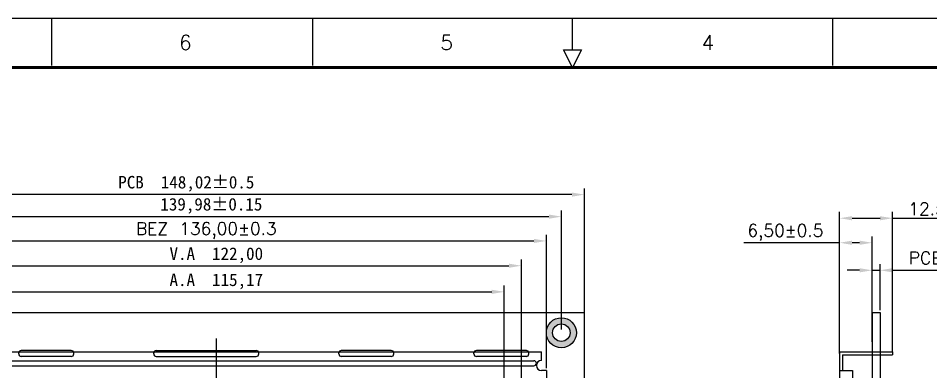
# Model space of a CAD drawing. Header units: millimetres. Extents: x 878 to 1320, y -78 to 234.
# Drawn here: x 987.1 to 1169.6, y 163.5 to 234.2 of the extents above; entities that cross this region are included whole.
import ezdxf

# ---------------------------------------------------------------- set-up
doc = ezdxf.new("R2010")
doc.units = ezdxf.units.MM
doc.linetypes.add('CENTER', pattern=[50.8, 31.75, -6.35, 6.35, -6.35])
doc.layers.add('SPEC', color=2, linetype='Continuous')
doc.styles.add('romans', font='romans.shx', dxfattribs={"width": 0.8, "height": 0.715789})
doc.styles.get("Standard").update_dxf_attribs({"font": 'txt', "bigfont": 'gbcbig.shx'})
doc.dimstyles.new('ISO-25', dxfattribs={"dimtxt": 2.5, "dimasz": 2.5, "dimexe": 1.25, "dimexo": 0.625, "dimtad": 1, "dimzin": 1, "dimtxsty": 'Standard', "dimcen": 2.5, "dimadec": 0, "dimazin": 0, "dimtfac": 1, "dimtmove": 0, "dimatfit": 3, "dimfxl": 0, "dimarcsym": 0})

# ---------------------------------------------------------------- blocks, each defined once
blk = doc.blocks.new('*D41')
at = {"color": 0, "lineweight": -2}
for p, q in [((952.29, 174.47), (952.29, 200.14)), ((1097.81, 198.89), (954.79, 198.89)), ((1100.31, 173.39), (1100.31, 200.14))]:
    blk.add_line(p, q, dxfattribs=at)
at = {"color": 0}
for points in [[(954.79, 199.31), (954.79, 198.48), (952.29, 198.89)], [(1097.81, 199.31), (1097.81, 198.48), (1100.31, 198.89)]]:
    blk.add_solid(points, dxfattribs=at)
at = {"layer": 'Defpoints', "color": 0}
for p in [(952.29, 198.89), (952.29, 173.84), (1100.31, 172.76)]:
    blk.add_point(p, dxfattribs=at)
at = {"color": 0, "insert": (1020.71, 201.05), "char_height": 2.5, "attachment_point": 5}
blk.add_mtext('{\\fSimSun|b0|i0|c134|p2;PCB  148,02%%P0.\\fSimSun|b0|i0|c0|p2;5}', dxfattribs=at)
blk = doc.blocks.new('*D42')
at = {"color": 0, "lineweight": -2}
for p, q in [((955.73, 171.9), (955.73, 195.74)), ((1095.71, 171.9), (1095.71, 195.74)), ((958.23, 194.49), (1093.21, 194.49))]:
    blk.add_line(p, q, dxfattribs=at)
at = {"color": 0}
for points in [[(958.23, 194.91), (958.23, 194.07), (955.73, 194.49)], [(1093.21, 194.91), (1093.21, 194.07), (1095.71, 194.49)]]:
    blk.add_solid(points, dxfattribs=at)
at = {"layer": 'Defpoints', "color": 0}
for p in [(1095.71, 194.49), (955.73, 171.28), (1095.71, 171.28)]:
    blk.add_point(p, dxfattribs=at)
at = {"color": 0, "insert": (1025.72, 196.64), "char_height": 2.5, "attachment_point": 5}
blk.add_mtext('{\\fSimSun|b0|i0|c134|p2;139,98%%P0.\\fSimSun|b0|i0|c0|p2;15}', dxfattribs=at)
blk = doc.blocks.new('*D43')
at = {"color": 0, "lineweight": -2}
for p, q in [((965.71, 160.3), (965.71, 185.92)), ((968.21, 184.67), (1085.21, 184.67)), ((1087.71, 160.3), (1087.71, 185.92))]:
    blk.add_line(p, q, dxfattribs=at)
at = {"color": 0}
for points in [[(968.21, 185.09), (968.21, 184.26), (965.71, 184.67)], [(1085.21, 185.09), (1085.21, 184.26), (1087.71, 184.67)]]:
    blk.add_solid(points, dxfattribs=at)
at = {"layer": 'Defpoints', "color": 0}
for p in [(1087.71, 184.67), (965.71, 159.68), (1087.71, 159.68)]:
    blk.add_point(p, dxfattribs=at)
at = {"color": 0, "insert": (1026.71, 186.76), "char_height": 2.5, "attachment_point": 5}
blk.add_mtext('{\\fSimSun|b0|i0|c134|p2;V.A  122,00}', dxfattribs=at)
blk = doc.blocks.new('*D44')
at = {"color": 0, "lineweight": -2}
for p, q in [((969.12, 158.99), (969.12, 180.7)), ((1084.29, 158.99), (1084.29, 180.7)), ((971.62, 179.45), (1081.79, 179.45))]:
    blk.add_line(p, q, dxfattribs=at)
at = {"color": 0}
for points in [[(971.62, 179.87), (971.62, 179.04), (969.12, 179.45)], [(1081.79, 179.87), (1081.79, 179.04), (1084.29, 179.45)]]:
    blk.add_solid(points, dxfattribs=at)
at = {"layer": 'Defpoints', "color": 0}
for p in [(1084.29, 179.45), (969.12, 158.36), (1084.29, 158.36)]:
    blk.add_point(p, dxfattribs=at)
at = {"color": 0, "insert": (1026.71, 181.54), "char_height": 2.5, "attachment_point": 5}
blk.add_mtext('{\\fSimSun|b0|i0|c134|p2;A.A  115,17}', dxfattribs=at)
blk = doc.blocks.new('1313123')
at = {"color": 5}
for p, q in [((1946.22, 167.43), (1946.22, 62.93)), ((1946.22, 167.43), (1956.82, 167.43)), ((1946.82, 166.83), (1946.82, 163.73)), ((1946.82, 166.83), (1956.82, 166.83)), ((1954.32, 167.43), (1954.32, 166.83)), ((1956.82, 167.43), (1956.82, 166.83)), ((1946.22, 163.73), (1948.82, 163.73)), ((1948.82, 163.73), (1948.82, 66.63)), ((1946.22, 66.63), (1948.82, 66.63)), ((1946.82, 66.63), (1946.82, 63.53)), ((1946.22, 62.93), (1956.82, 62.93)), ((1946.82, 63.53), (1956.82, 63.53)), ((1956.82, 63.53), (1956.82, 62.93))]:
    blk.add_line(p, q, dxfattribs=at)
blk = doc.blocks.new('3123123123')
at = {"color": 1, "linetype": 'CENTER', "lineweight": -2}
blk.add_line((2202.28, 152.31), (2202.28, 43.52), dxfattribs=at)
blk = doc.blocks.new('*D168')
at = {"color": 0, "lineweight": -2}
for p, q in [((956.71, 164.18), (956.71, 190.88)), ((1092.71, 164.18), (1092.71, 190.88)), ((959.21, 189.63), (1090.21, 189.63))]:
    blk.add_line(p, q, dxfattribs=at)
at = {"color": 0}
for points in [[(959.21, 190.04), (959.21, 189.21), (956.71, 189.63)], [(1090.21, 190.04), (1090.21, 189.21), (1092.71, 189.63)]]:
    blk.add_solid(points, dxfattribs=at)
at = {"layer": 'Defpoints', "color": 0}
for p in [(1092.71, 189.63), (956.71, 163.56), (1092.71, 163.56)]:
    blk.add_point(p, dxfattribs=at)
at = {"color": 0, "insert": (1024.71, 191.71), "char_height": 2.5, "attachment_point": 5}
blk.add_mtext('BEZ 136,00%%P0.3', dxfattribs=at)
blk = doc.blocks.new('*D169')
at = {"color": 0, "lineweight": -2}
for p, q in [((1157.84, 175.76), (1157.84, 185.01)), ((1159.44, 175.76), (1159.44, 185.01)), ((1155.34, 183.76), (1152.84, 183.76)), ((1157.84, 183.76), (1159.44, 183.76)), ((1161.94, 183.76), (1182.35, 183.76))]:
    blk.add_line(p, q, dxfattribs=at)
at = {"color": 0}
for points in [[(1155.34, 184.18), (1155.34, 183.34), (1157.84, 183.76)], [(1161.94, 184.18), (1161.94, 183.34), (1159.44, 183.76)]]:
    blk.add_solid(points, dxfattribs=at)
at = {"layer": 'Defpoints', "color": 0}
for p in [(1159.44, 183.76), (1157.84, 175.14), (1159.44, 175.14)]:
    blk.add_point(p, dxfattribs=at)
at = {"color": 0, "insert": (1173.4, 185.84), "char_height": 2.5, "attachment_point": 5}
blk.add_mtext('PCB 1,60', dxfattribs=at)
blk = doc.blocks.new('*D170')
at = {"color": 0, "lineweight": -2}
for p, q in [((1151.34, 168.05), (1151.34, 190.52)), ((1157.84, 169.43), (1157.84, 190.52)), ((1151.34, 189.27), (1132.17, 189.27)), ((1155.34, 189.27), (1153.84, 189.27))]:
    blk.add_line(p, q, dxfattribs=at)
at = {"color": 0}
for points in [[(1153.84, 189.69), (1153.84, 188.85), (1151.34, 189.27)], [(1155.34, 189.69), (1155.34, 188.85), (1157.84, 189.27)]]:
    blk.add_solid(points, dxfattribs=at)
at = {"layer": 'Defpoints', "color": 0}
for p in [(1151.34, 189.27), (1157.84, 168.81), (1151.34, 167.43)]:
    blk.add_point(p, dxfattribs=at)
at = {"color": 0, "insert": (1140.5, 191.35), "char_height": 2.5, "attachment_point": 5}
blk.add_mtext('6,50%%P0.5', dxfattribs=at)
blk = doc.blocks.new('*D171')
at = {"color": 0, "lineweight": -2}
for p, q in [((1151.34, 167.1), (1151.34, 195.42)), ((1161.94, 167.45), (1161.94, 195.42)), ((1153.84, 194.17), (1159.44, 194.17)), ((1161.94, 194.17), (1179.85, 194.17))]:
    blk.add_line(p, q, dxfattribs=at)
at = {"color": 0}
for points in [[(1153.84, 194.58), (1153.84, 193.75), (1151.34, 194.17)], [(1159.44, 194.58), (1159.44, 193.75), (1161.94, 194.17)]]:
    blk.add_solid(points, dxfattribs=at)
at = {"layer": 'Defpoints', "color": 0}
for p in [(1161.94, 194.17), (1151.34, 166.47), (1161.94, 166.83)]:
    blk.add_point(p, dxfattribs=at)
at = {"color": 0, "insert": (1172.15, 196.04), "char_height": 2.5, "attachment_point": 5}
blk.add_mtext('12.5MAX', dxfattribs=at)

msp = doc.modelspace()

# ---------------------------------------------------------------- hatches: boundary and pattern name
h = msp.add_hatch(color=256)
h.paths.add_polyline_path([(1098.706, 171.277, 1), (1092.706, 171.277, 1)])
h.paths.add_polyline_path([(1093.956, 171.277, -1), (1097.456, 171.277, -1)], flags=16)

# ---------------------------------------------------------------- linework, layer by layer
for p in [(952.286, 175.297), (1100.306, 55.057)]:
    msp.add_line(p, (1100.306, 175.297))
at = {"color": 3}
for p, q in [((1157.837, 175.297), (1159.437, 175.297)), ((1157.837, 175.297), (1157.837, 55.057)), ((1159.437, 175.297), (1159.437, 55.057)), ((987.206, 167.027), (987.206, 167.227)), ((997.706, 167.727), (987.706, 167.727)), ((997.706, 166.527), (987.706, 166.527)), ((998.206, 167.027), (998.206, 167.227)), ((1014.206, 167.027), (1014.206, 167.227)), ((1014.706, 167.727), (1034.706, 167.727)), ((1014.706, 166.527), (1034.706, 166.527)), ((1035.206, 167.027), (1035.206, 167.227)), ((1051.206, 167.027), (1051.206, 167.227)), ((1061.706, 167.727), (1051.706, 167.727)), ((1061.706, 166.527), (1051.706, 166.527)), ((1062.206, 167.027), (1062.206, 167.227)), ((1078.206, 167.027), (1078.206, 167.227)), ((1088.706, 167.727), (1078.706, 167.727)), ((1088.706, 166.527), (1078.706, 166.527)), ((1089.206, 167.027), (1089.206, 167.227))]:
    msp.add_line(p, q, dxfattribs=at)
at = {"color": 5}
for p, q in [((957.706, 167.427), (1091.706, 167.427)), ((1091.706, 165.727), (1091.706, 167.427)), ((959.206, 165.677), (1090.206, 165.677)), ((959.206, 164.677), (1090.206, 164.677)), ((1092.706, 163.727), (1091.706, 163.727)), ((1092.706, 163.727), (1092.706, 66.627))]:
    msp.add_line(p, q, dxfattribs=at)
at = {"color": 3}
for radius in [3, 1.75]:
    msp.add_circle((1095.706, 171.277), radius, dxfattribs=at)
for centre, start, end in [((987.706, 167.227), 90, 180), ((987.706, 167.027), 180, 270), ((997.706, 167.227), 0, 90), ((997.706, 167.027), 270, 0), ((1014.706, 167.227), 90, 180), ((1014.706, 167.027), 180, 270), ((1034.706, 167.227), 0, 90), ((1034.706, 167.027), 270, 0), ((1051.706, 167.227), 90, 180), ((1051.706, 167.027), 180, 270), ((1061.706, 167.227), 0, 90), ((1061.706, 167.027), 270, 0), ((1078.706, 167.227), 90, 180), ((1078.706, 167.027), 180, 270), ((1088.706, 167.227), 0, 90), ((1088.706, 167.027), 270, 0)]:
    msp.add_arc(centre, 0.5, start, end, dxfattribs=at)
at = {"color": 5}
for centre, radius, start, end in [((1090.206, 165.177), 0.5, 270, 90), ((1091.706, 164.727), 1, 90, 270)]:
    msp.add_arc(centre, radius, start, end, dxfattribs=at)
at = {"layer": 'SPEC', "color": 0}
for p, q in [((878.366, 234.153), (1319.648, 234.153)), ((993.765, 234.153), (993.765, 224.717)), ((1045.935, 234.153), (1045.935, 224.717)), ((1097.935, 227.827), (1097.935, 234.153)), ((1149.941, 234.153), (1149.941, 224.717)), ((1096.166, 227.827), (1099.705, 227.827)), ((1096.166, 227.827), (1099.705, 227.827)), ((1097.935, 224.288), (1096.166, 227.827)), ((1097.935, 224.288), (1096.166, 227.827)), ((1099.705, 227.827), (1097.935, 224.288)), ((1099.705, 227.827), (1097.935, 224.288))]:
    msp.add_line(p, q, dxfattribs=at)
at = {"layer": 'SPEC', "color": 0, "const_width": 0.579}
msp.add_lwpolyline([(1306.454, 224.288), (889.477, 224.288), (889.477, -68.007), (1306.454, -68.007), (1306.454, 224.288)], dxfattribs=at)

# ---------------------------------------------------------------- block references
for name, p in [('3123123123', (-1175.569, 17.831)), ('1313123', (-794.879, 0))]:
    msp.add_blockref(name, p)

# ---------------------------------------------------------------- texts
at = {"layer": 'SPEC', "color": 0, "style": 'romans'}
for s, p in [('6', (1019.261, 227.808)), ('5', (1071.5, 227.808)), ('4', (1123.738, 227.808))]:
    msp.add_text(s, height=2.949, dxfattribs=at).set_placement(p)

# ---------------------------------------------------------------- dimensions: what is measured, and where the dimension line sits
at = {"color": 4}
dim = msp.add_linear_dim(base=(952.286, 198.893), p1=(1100.306, 172.762), p2=(952.286, 173.843), text='{\\fSimSun|b0|i0|c134|p2;PCB  <>%%P0.\\fSimSun|b0|i0|c0|p2;5}', dimstyle='ISO-25', dxfattribs=at)
dim.commit()
dim.dimension.update_dxf_attribs({"geometry": '*D41', "text_midpoint": (1020.706, 198.893), "dimtype": 160})
for base, p1, p2, text, picture, middle in [((1095.706, 194.49), (955.726, 171.277), (1095.706, 171.277), '{\\fSimSun|b0|i0|c134|p2;<>%%P0.\\fSimSun|b0|i0|c0|p2;15}', '*D42', (1025.716, 196.645)), ((1161.937, 194.166), (1151.337, 166.472), (1161.937, 166.827), '12.5MAX', '*D171', (1172.145, 196.041)), ((1092.706, 189.627), (956.706, 163.557), (1092.706, 163.557), 'BEZ <>%%P0.3', '*D168', (1024.706, 191.711)), ((1151.337, 189.27), (1157.837, 168.808), (1151.337, 167.427), '<>%%P0.5', '*D170', (1140.504, 191.354)), ((1087.706, 184.674), (965.706, 159.677), (1087.706, 159.677), '{\\fSimSun|b0|i0|c134|p2;V.A  <>}', '*D43', (1026.706, 186.758)), ((1159.437, 183.758), (1157.837, 175.139), (1159.437, 175.139), 'PCB <>', '*D169', (1173.395, 185.842)), ((1084.291, 179.453), (969.121, 158.362), (1084.291, 158.362), '{\\fSimSun|b0|i0|c134|p2;A.A  <>}', '*D44', (1026.706, 181.537))]:
    dim = msp.add_linear_dim(base=base, p1=p1, p2=p2, text=text, dimstyle='ISO-25', dxfattribs=at)
    dim.commit()
    dim.dimension.update_dxf_attribs({"geometry": picture, "text_midpoint": middle})

doc.saveas('drawing.dxf')
